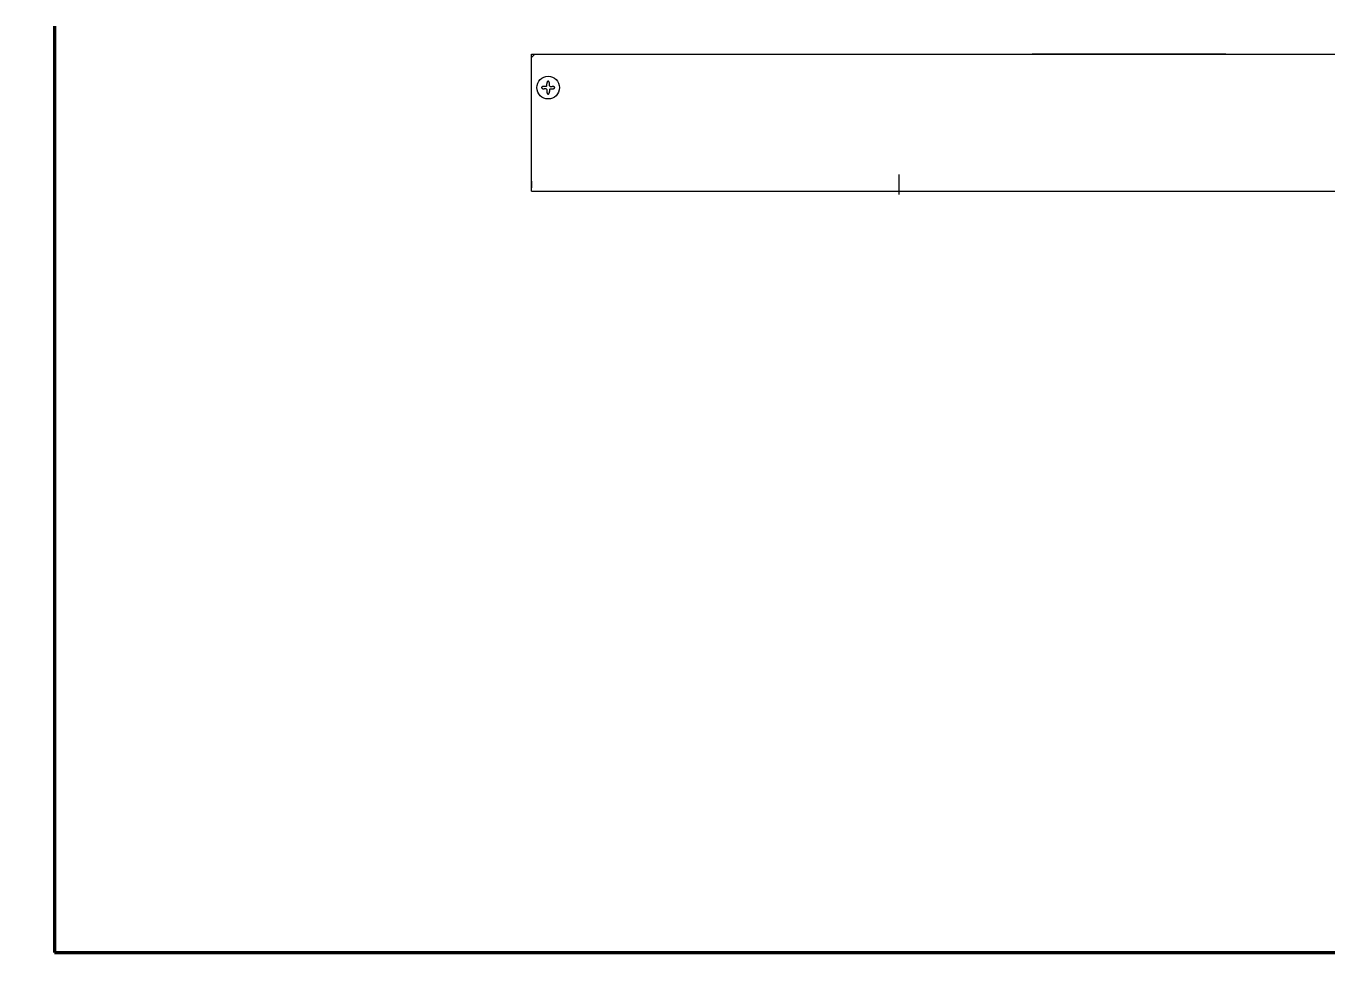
# Paper-space layout 'A3_2_1' of a CAD drawing. Header units: millimetres. Extents: x 0 to 392, y 0 to 286.
# The model-space entities are those that its viewports show. They can reach past a viewport. Long polylines and large blocks are cut down to what shows.
import ezdxf

# ---------------------------------------------------------------- set-up
doc = ezdxf.new("R2010")
doc.units = ezdxf.units.MM
doc.layers.get('0').update_dxf_attribs({"lineweight": 30})
doc.layers.add('AUX', color=7, linetype='Continuous', lineweight=40)
doc.layers.add('PINOFF', color=6, linetype='Continuous', lineweight=9)
doc.layers.get('PINOFF').freeze()

# ---------------------------------------------------------------- blocks, each defined once
blk = doc.blocks.new('A$C0F744AEF')
for p, q in [((0, 0), (210, 0)), ((0.5, 0), (0, -0.5)), ((0, -20.5), (0, 0)), ((104, 0), (75, 0)), ((2.2065, -4.8045), (1.9128, -4.8045)), ((2.2065, -5.1961), (1.9128, -5.1961)), ((2.2065, -4.8044), (2.3044, -4.7065)), ((2.2065, -5.1961), (2.3044, -5.294)), ((2.3044, -4.7065), (2.3044, -4.4128)), ((2.3044, -5.294), (2.3044, -5.5877)), ((2.696, -4.7065), (2.696, -4.4128)), ((2.696, -5.294), (2.696, -5.5877)), ((2.794, -4.8044), (2.6961, -4.7065)), ((2.794, -5.1961), (2.6961, -5.294)), ((2.794, -4.8045), (3.0877, -4.8045)), ((2.794, -5.1961), (3.0877, -5.1961)), ((0, -19), (0, -20)), ((0, -20.5), (210, -20.5))]:
    blk.add_line(p, q)
for points in [[(1.9128, -4.8045), (1.8787, -4.8052), (1.8448, -4.8075), (1.8114, -4.8112), (1.7789, -4.8163), (1.7473, -4.8229), (1.717, -4.8307), (1.6882, -4.8399), (1.6611, -4.8503), (1.6359, -4.8618), (1.6128, -4.8744), (1.592, -4.888), (1.5737, -4.9024), (1.5579, -4.9175), (1.5448, -4.9333), (1.5346, -4.9496), (1.5272, -4.9663), (1.5227, -4.9832), (1.5212, -5.0003), (1.5227, -5.0174), (1.5272, -5.0343), (1.5346, -5.051), (1.5448, -5.0673), (1.5579, -5.0831), (1.5737, -5.0982), (1.592, -5.1126), (1.6128, -5.1262), (1.6359, -5.1388), (1.6611, -5.1503), (1.6882, -5.1607), (1.717, -5.1699), (1.7473, -5.1777), (1.7789, -5.1843), (1.8114, -5.1894), (1.8448, -5.1931), (1.8787, -5.1954), (1.9128, -5.1961)], [(2.696, -4.4128), (2.6953, -4.3787), (2.693, -4.3448), (2.6893, -4.3114), (2.6842, -4.2789), (2.6776, -4.2473), (2.6698, -4.217), (2.6606, -4.1882), (2.6502, -4.1611), (2.6387, -4.1359), (2.6261, -4.1128), (2.6125, -4.092), (2.5981, -4.0737), (2.583, -4.0579), (2.5672, -4.0448), (2.5509, -4.0346), (2.5342, -4.0272), (2.5173, -4.0227), (2.5002, -4.0212), (2.4831, -4.0227), (2.4662, -4.0272), (2.4495, -4.0346), (2.4332, -4.0448), (2.4174, -4.0579), (2.4023, -4.0737), (2.3879, -4.092), (2.3743, -4.1128), (2.3617, -4.1359), (2.3502, -4.1611), (2.3398, -4.1882), (2.3306, -4.217), (2.3228, -4.2473), (2.3162, -4.2789), (2.3111, -4.3114), (2.3074, -4.3448), (2.3051, -4.3787), (2.3044, -4.4128)], [(2.3044, -5.5877), (2.3051, -5.6218), (2.3074, -5.6557), (2.3111, -5.6891), (2.3162, -5.7216), (2.3228, -5.7532), (2.3306, -5.7835), (2.3398, -5.8123), (2.3502, -5.8394), (2.3617, -5.8646), (2.3743, -5.8877), (2.3879, -5.9085), (2.4023, -5.9268), (2.4174, -5.9426), (2.4332, -5.9557), (2.4495, -5.9659), (2.4662, -5.9733), (2.4831, -5.9778), (2.5002, -5.9793), (2.5173, -5.9778), (2.5342, -5.9733), (2.5509, -5.9659), (2.5672, -5.9557), (2.583, -5.9426), (2.5981, -5.9268), (2.6125, -5.9085), (2.6261, -5.8877), (2.6387, -5.8646), (2.6502, -5.8394), (2.6606, -5.8123), (2.6698, -5.7835), (2.6776, -5.7532), (2.6842, -5.7216), (2.6893, -5.6891), (2.693, -5.6557), (2.6953, -5.6218), (2.696, -5.5877)], [(3.0877, -5.1961), (3.1218, -5.1954), (3.1557, -5.1931), (3.1891, -5.1894), (3.2216, -5.1843), (3.2532, -5.1777), (3.2835, -5.1699), (3.3123, -5.1607), (3.3394, -5.1503), (3.3646, -5.1388), (3.3877, -5.1262), (3.4085, -5.1126), (3.4268, -5.0982), (3.4426, -5.0831), (3.4557, -5.0673), (3.4659, -5.051), (3.4733, -5.0343), (3.4778, -5.0174), (3.4793, -5.0003), (3.4778, -4.9832), (3.4733, -4.9663), (3.4659, -4.9496), (3.4557, -4.9333), (3.4426, -4.9175), (3.4268, -4.9024), (3.4085, -4.888), (3.3877, -4.8744), (3.3646, -4.8618), (3.3394, -4.8503), (3.3123, -4.8399), (3.2835, -4.8307), (3.2532, -4.8229), (3.2216, -4.8163), (3.1891, -4.8112), (3.1557, -4.8075), (3.1218, -4.8052), (3.0877, -4.8045)]]:
    blk.add_lwpolyline(points)
blk.add_circle((2.5003, -5.0003), 1.7)

msp = doc.modelspace()

# ---------------------------------------------------------------- linework, layer by layer
msp.add_line((130.428, 120.541), (130.428, 117.541))
at = {"layer": 'AUX', "lineweight": 70}
msp.add_lwpolyline([(4, 4), (387, 4), (387, 281), (4, 281)], close=True, dxfattribs=at)

# ---------------------------------------------------------------- block references
msp.add_blockref('A$C0F744AEF', (75.428, 138.541))

psp = doc.layouts.new('A3_2_1')

# ---------------------------------------------------------------- viewports
at = {"layer": 'PINOFF', "color": 7, "lineweight": 0}
psp.add_viewport(center=(195.5, 142.5), size=(392, 286), view_center_point=(97.75, 71.25), view_height=143.00001, dxfattribs=at)

doc.saveas('drawing.dxf')
